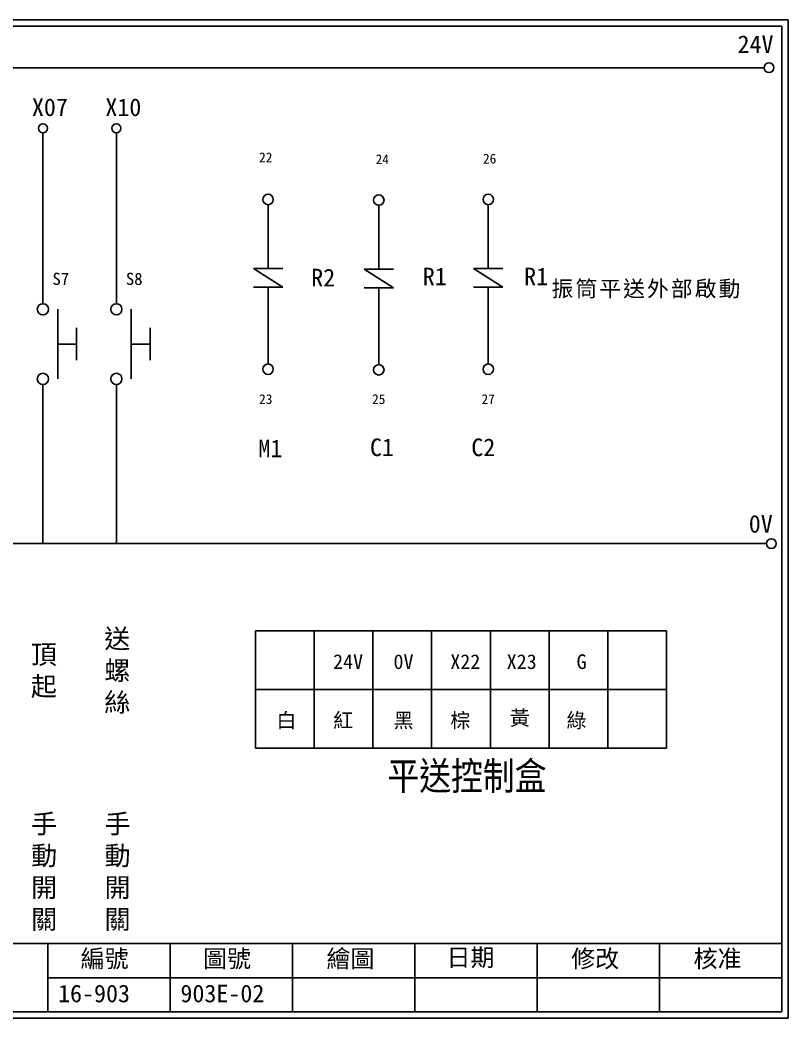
# Model space of a CAD drawing. Extents: x 325 to 612, y 3 to 207.
# Drawn here: x 455.4 to 612.3, y 3 to 207 of the extents above; entities that cross this region are included whole.
import ezdxf

# ---------------------------------------------------------------- set-up
doc = ezdxf.new("R2010")
doc.units = 0
doc.layers.get('0').update_dxf_attribs({"linetype": 'CONTINUOUS'})
doc.layers.add('圖框層', color=7, linetype='CONTINUOUS')
doc.layers.add('標尺寸層', color=3, linetype='CONTINUOUS')
doc.styles.add('CNS', font='romanc.shx', dxfattribs={"bigfont": 'chineset.shx'})
doc.styles.add('STSL', font='kaiu.ttf')
doc.styles.add('標楷體', font='kaiu.ttf')

msp = doc.modelspace()

# ---------------------------------------------------------------- linework, layer by layer
for p, q in [((466.97, 140.73), (466.97, 144.04)), ((481.97, 140.73), (481.97, 144.04)), ((466.97, 140.73), (466.97, 137.42)), ((481.97, 140.73), (481.97, 137.42))]:
    msp.add_line(p, q)
for centre, radius in [((608.44, 197.22), 1), ((506.08, 170.29), 1.07), ((551.08, 170.29), 1.07), ((528.71, 170.16), 1.07), ((506.08, 135.6), 1.07), ((551.08, 135.6), 1.07), ((528.71, 135.47), 1.07), ((608.92, 99.96), 1)]:
    msp.add_circle(centre, radius)
at = {"layer": '圖框層', "color": 7}
for p, q in [((612.32, 206.97), (325.32, 206.97)), ((612.32, 3), (612.32, 206.97)), ((611.07, 205.72), (326.57, 205.72)), ((611.07, 4.25), (611.07, 205.72)), ((326.57, 18.25), (611.07, 18.25)), ((461.07, 4.25), (461.07, 18.25)), ((486.07, 4.25), (486.07, 18.25)), ((511.07, 4.25), (511.07, 18.25)), ((536.07, 4.25), (536.07, 18.25)), ((561.07, 4.25), (561.07, 18.25)), ((586.07, 4.25), (586.07, 18.25)), ((461.07, 11.25), (611.07, 11.25)), ((326.57, 4.25), (611.07, 4.25)), ((325.32, 3), (612.32, 3))]:
    msp.add_line(p, q, dxfattribs=at)
at = {"layer": '標尺寸層', "color": 7}
for p, q in [((329.84, 197.22), (607.44, 197.22)), ((460.09, 183.91), (460.09, 148.99)), ((475.09, 183.91), (475.09, 148.99)), ((506.08, 169.22), (506.08, 156.18)), ((528.71, 169.09), (528.71, 156.04)), ((551.08, 169.22), (551.08, 156.18)), ((506.08, 156.18), (503.08, 156.18)), ((503.08, 156.18), (509.08, 152.35)), ((506.08, 156.18), (509.08, 156.18)), ((506.08, 156.18), (509.08, 156.18)), ((528.71, 156.04), (525.71, 156.04)), ((525.71, 156.04), (531.71, 152.22)), ((528.71, 156.04), (531.71, 156.04)), ((528.71, 156.04), (531.71, 156.04)), ((551.08, 156.18), (548.08, 156.18)), ((548.08, 156.18), (554.08, 152.35)), ((551.08, 156.18), (554.08, 156.18)), ((551.08, 156.18), (554.08, 156.18)), ((506.08, 152.35), (503.08, 152.35)), ((506.08, 152.35), (509.08, 152.35)), ((506.08, 152.35), (509.08, 152.35)), ((506.08, 152.35), (506.08, 136.67)), ((528.71, 152.22), (525.71, 152.22)), ((528.71, 152.22), (531.71, 152.22)), ((528.71, 152.22), (531.71, 152.22)), ((528.71, 152.22), (528.71, 136.54)), ((551.08, 152.35), (548.08, 152.35)), ((551.08, 152.35), (554.08, 152.35)), ((551.08, 152.35), (554.08, 152.35)), ((551.08, 152.35), (551.08, 136.67)), ((463.1, 147.84), (463.1, 133.61)), ((478.1, 147.84), (478.1, 133.61)), ((466.97, 140.73), (463.1, 140.73)), ((481.97, 140.73), (478.1, 140.73)), ((460.09, 132.46), (460.09, 99.96)), ((475.09, 132.46), (475.09, 99.96)), ((330.05, 99.96), (607.92, 99.96)), ((503.51, 82.13), (503.51, 70.13)), ((503.51, 82.13), (515.51, 82.13)), ((503.51, 70.13), (503.51, 82.13)), ((503.51, 82.13), (503.51, 70.13)), ((503.51, 82.13), (515.51, 82.13)), ((503.51, 70.13), (503.51, 82.13)), ((515.51, 82.13), (515.51, 70.13)), ((515.51, 82.13), (527.51, 82.13)), ((515.51, 70.13), (515.51, 82.13)), ((515.51, 82.13), (515.51, 70.13)), ((515.51, 70.13), (515.51, 82.13)), ((527.51, 82.13), (527.51, 70.13)), ((527.51, 82.13), (539.51, 82.13)), ((527.51, 70.13), (527.51, 82.13)), ((539.51, 82.13), (539.51, 70.13)), ((539.51, 70.13), (539.51, 82.13)), ((539.51, 82.13), (551.51, 82.13)), ((551.51, 82.13), (551.51, 70.13)), ((551.51, 82.13), (563.51, 82.13)), ((551.51, 70.13), (551.51, 82.13)), ((563.51, 82.13), (563.51, 70.13)), ((563.51, 70.13), (563.51, 82.13)), ((563.51, 82.13), (575.51, 82.13)), ((575.51, 82.13), (575.51, 70.13)), ((575.51, 82.13), (587.51, 82.13)), ((575.51, 70.13), (575.51, 82.13)), ((587.51, 82.13), (587.51, 70.13)), ((587.51, 70.13), (587.51, 82.13)), ((503.51, 70.13), (503.51, 58.13)), ((503.51, 70.13), (515.51, 70.13)), ((503.51, 58.13), (503.51, 70.13)), ((503.51, 70.13), (503.51, 58.13)), ((503.51, 70.13), (515.51, 70.13)), ((503.51, 58.13), (503.51, 70.13)), ((515.51, 70.13), (515.51, 58.13)), ((515.51, 70.13), (527.51, 70.13)), ((515.51, 58.13), (515.51, 70.13)), ((515.51, 70.13), (515.51, 58.13)), ((515.51, 58.13), (515.51, 70.13)), ((527.51, 70.13), (527.51, 58.13)), ((527.51, 70.13), (539.51, 70.13)), ((527.51, 58.13), (527.51, 70.13)), ((539.51, 70.13), (539.51, 58.13)), ((539.51, 58.13), (539.51, 70.13)), ((539.51, 70.13), (551.51, 70.13)), ((551.51, 70.13), (551.51, 58.13)), ((551.51, 70.13), (563.51, 70.13)), ((551.51, 58.13), (551.51, 70.13)), ((563.51, 70.13), (563.51, 58.13)), ((563.51, 58.13), (563.51, 70.13)), ((563.51, 70.13), (575.51, 70.13)), ((575.51, 70.13), (575.51, 58.13)), ((575.51, 70.13), (587.51, 70.13)), ((575.51, 58.13), (575.51, 70.13)), ((587.51, 70.13), (587.51, 58.13)), ((587.51, 58.13), (587.51, 70.13))]:
    msp.add_line(p, q, dxfattribs=at)
at = {"layer": '標尺寸層', "color": 0}
for p, q in [((503.51, 70.13), (587.51, 70.13)), ((503.51, 58.13), (587.51, 58.13))]:
    msp.add_line(p, q, dxfattribs=at)
at = {"layer": '標尺寸層', "color": 7}
for centre, radius in [((460.09, 184.83), 0.92), ((475.09, 184.83), 0.92), ((460.09, 147.84), 1.15), ((475.09, 147.84), 1.15), ((460.09, 133.61), 1.15), ((475.09, 133.61), 1.15)]:
    msp.add_circle(centre, radius, dxfattribs=at)

# ---------------------------------------------------------------- texts
at = {"color": 0, "insert": (583.51, 153.68), "char_height": 3.25, "width": 63.0538, "attachment_point": 2, "style": '標楷體'}
msp.add_mtext('{\\T1.1;振筒平送外部啟動}', dxfattribs=at)
at = {"layer": '圖框層', "color": 4, "style": 'STSL'}
for s, height, p in [('24V', 3.6, (602, 200.22)), ('X07', 3.6, (457.84, 187.33)), ('X10', 3.6, (472.84, 187.33)), ('22', 2, (504.25, 177.89)), ('26', 2, (550, 177.63)), ('24', 2, (528.07, 177.5)), ('S7', 2.5, (462.04, 152.81)), ('S8', 2.5, (477.04, 152.81)), ('R2', 3.6, (514.9, 152.52)), ('R1', 3.6, (537.7, 152.75)), ('R1', 3.6, (558.4, 152.75)), ('23', 2, (504.25, 128.48)), ('25', 2, (527.34, 128.48)), ('27', 2, (549.7, 128.48)), ('M1', 3.6, (504.1, 117.62)), ('C1', 3.6, (526.9, 117.84)), ('C2', 3.6, (547.61, 117.84)), ('0V', 3.6, (604.3, 102.2)), ('編號', 3.6, (467.78, 13.34)), ('圖號', 3.6, (492.78, 13.34)), ('繪圖', 3.6, (518.01, 13.34)), ('日期', 3.6, (542.54, 13.59)), ('修改', 3.6, (568.01, 13.34)), ('核准', 3.6, (593.01, 13.34)), ('16-903', 3.6, (463.18, 6.22)), ('903E-02', 3.6, (488.18, 6.22))]:
    msp.add_text(s, height=height, dxfattribs=at).set_placement(p)
at = {"layer": '圖框層', "color": 7, "style": 'STSL'}
for s, p in [(' 24V', (517.33, 74.33)), (' 0V', (529.67, 74.33)), (' X22', (541.28, 74.33)), (' X23', (552.8, 74.33)), ('  G', (565.03, 74.33)), (' 白', (505.73, 62.33)), (' 紅', (517.33, 62.33)), (' 黑', (529.67, 62.33)), (' 棕', (541.28, 62.33)), (' 黃', (553.43, 62.82)), (' 綠', (565.03, 62.33))]:
    msp.add_text(s, height=3, dxfattribs=at).set_placement(p)
at = {"layer": '標尺寸層', "color": 7, "char_height": 3.9, "width": 4.9608, "attachment_point": 5, "style": 'CNS'}
for s, insert in [('{\\fDFKai-SB|b0|i0|c136|p65;送螺絲}', (475.28, 73.82)), ('{\\fDFKai-SB|b0|i0|c136|p65;頂起}', (460.28, 73.82)), ('{\\fDFKai-SB|b0|i0|c136|p65;手動開關}', (460.34, 32.72)), ('{\\fDFKai-SB|b0|i0|c136|p65;手動開關}', (475.34, 32.72))]:
    msp.add_mtext(s, dxfattribs=dict(at, insert=insert))
at = {"layer": '標尺寸層', "color": 0, "insert": (530.47, 55.5), "char_height": 6.5, "attachment_point": 1, "style": 'CNS'}
msp.add_mtext_dynamic_manual_height_columns('平送控制盒', width=52.9715, gutter_width=32.5, heights=[0], dxfattribs=at)

doc.saveas('drawing.dxf')
